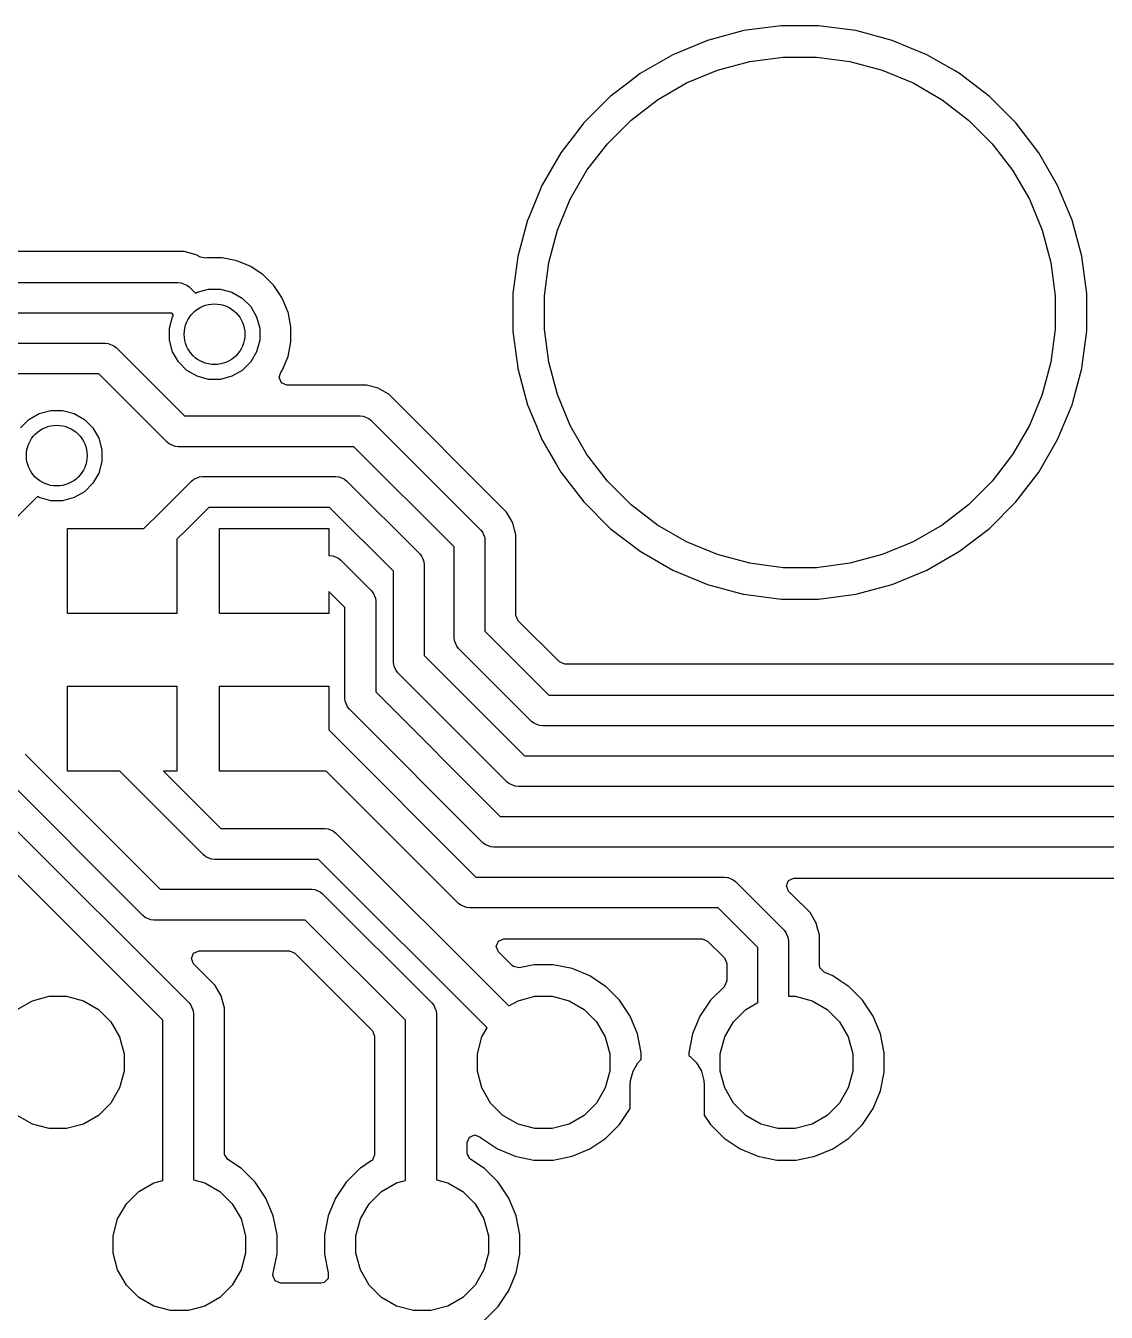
# Model space of a CAD drawing. Extents: x 97 to 200, y -158 to -52.
# Drawn here: x 105.9 to 114.79, y -116.36 to -105.76 of the extents above; entities that cross this region are included whole.
import ezdxf

# ---------------------------------------------------------------- set-up
doc = ezdxf.new("R2010")
doc.units = 0
doc.layers.add('BLACK', color=7, linetype='CONTINUOUS')

msp = doc.modelspace()

# ---------------------------------------------------------------- linework, layer by layer
at = {"layer": 'BLACK', "linetype": 'CONTINUOUS'}
for p, q in [((111.809205, -105.801523), (111.510086, -105.881672)), ((111.809206, -105.801523), (111.809205, -105.801523)), ((112.116249, -105.7611), (111.809206, -105.801523)), ((112.116254, -105.7611), (112.116249, -105.7611)), ((112.425946, -105.7611), (112.116254, -105.7611)), ((112.42595, -105.7611), (112.425946, -105.7611)), ((112.732993, -105.801523), (112.42595, -105.7611)), ((113.032113, -105.881672), (112.732993, -105.801523)), ((111.510075, -105.881676), (111.223954, -106.00019)), ((111.510086, -105.881672), (111.510075, -105.881676)), ((113.032124, -105.881676), (113.032113, -105.881672)), ((113.032126, -105.881677), (113.032124, -105.881676)), ((113.03213, -105.881678), (113.032126, -105.881677)), ((113.177997, -105.942098), (113.03213, -105.881678)), ((111.223951, -106.000191), (110.955755, -106.155034)), ((111.223954, -106.00019), (111.223951, -106.000191)), ((113.318245, -106.00019), (113.177997, -105.942098)), ((113.318248, -106.000191), (113.318245, -106.00019)), ((113.543787, -106.130406), (113.318248, -106.000191)), ((111.593506, -106.127471), (111.85985, -106.056105)), ((111.85985, -106.056105), (112.13323, -106.020113)), ((112.13323, -106.020113), (112.40897, -106.020113)), ((112.40897, -106.020113), (112.68235, -106.056105)), ((112.68235, -106.056105), (112.948694, -106.127471)), ((110.955749, -106.155038), (110.853365, -106.2336)), ((110.955752, -106.155036), (110.955749, -106.155038)), ((110.955755, -106.155034), (110.955752, -106.155036)), ((111.338755, -106.232992), (111.593506, -106.127471)), ((112.948694, -106.127471), (113.203445, -106.232992)), ((113.586451, -106.155038), (113.543787, -106.130406)), ((113.832147, -106.343567), (113.586451, -106.155038)), ((110.853365, -106.2336), (110.710051, -106.343568)), ((111.099958, -106.370862), (111.338755, -106.232992)), ((113.203445, -106.232992), (113.442242, -106.370862)), ((110.710051, -106.343568), (110.491068, -106.562551)), ((110.881199, -106.538722), (111.099958, -106.370862)), ((113.442242, -106.370862), (113.661001, -106.538722)), ((114.051133, -106.562553), (113.832147, -106.343567)), ((110.686222, -106.733699), (110.881199, -106.538722)), ((113.661001, -106.538722), (113.855978, -106.733699)), ((110.423312, -106.650853), (110.302538, -106.808249)), ((110.491068, -106.562551), (110.423312, -106.650853)), ((114.239662, -106.808249), (114.051133, -106.562553)), ((110.518362, -106.952458), (110.686222, -106.733699)), ((113.855978, -106.733699), (114.023838, -106.952458)), ((110.302534, -106.808255), (110.147691, -107.076451)), ((110.302536, -106.808252), (110.302534, -106.808255)), ((110.302538, -106.808249), (110.302536, -106.808252)), ((114.394508, -107.076451), (114.239662, -106.808249)), ((110.380492, -107.191255), (110.518362, -106.952458)), ((114.023838, -106.952458), (114.161708, -107.191255)), ((110.14769, -107.076454), (110.063014, -107.280882)), ((110.147691, -107.076451), (110.14769, -107.076454)), ((114.513022, -107.36257), (114.394508, -107.076451)), ((110.063014, -107.280882), (110.030533, -107.3593)), ((110.274971, -107.446006), (110.380492, -107.191255)), ((114.161708, -107.191255), (114.267229, -107.446006)), ((110.029172, -107.362586), (109.949023, -107.661705)), ((110.029176, -107.362575), (110.029172, -107.362586)), ((110.030533, -107.3593), (110.029176, -107.362575)), ((114.513023, -107.362575), (114.513022, -107.36257)), ((114.513027, -107.362586), (114.513023, -107.362575)), ((114.592598, -107.659549), (114.513027, -107.362586)), ((110.203605, -107.71235), (110.274971, -107.446006)), ((114.267229, -107.446006), (114.338595, -107.71235)), ((107.201325, -107.6221), (104.200875, -107.6221)), ((107.201329, -107.6221), (107.201325, -107.6221)), ((107.298351, -107.648098), (107.201329, -107.6221)), ((107.298357, -107.6481), (107.298351, -107.648098)), ((107.334732, -107.669101), (107.298357, -107.6481)), ((107.378172, -107.676273), (107.334732, -107.669101)), ((107.389094, -107.6741), (107.378172, -107.676273)), ((107.3891, -107.6741), (107.389094, -107.6741)), ((107.5131, -107.6741), (107.3891, -107.6741)), ((107.634718, -107.698291), (107.5131, -107.6741)), ((107.634725, -107.698293), (107.634718, -107.698291)), ((107.74928, -107.745744), (107.634725, -107.698293)), ((109.949023, -107.661706), (109.9086, -107.968749)), ((109.949023, -107.661705), (109.949023, -107.661706)), ((110.167613, -107.98573), (110.203605, -107.71235)), ((114.338595, -107.71235), (114.374587, -107.98573)), ((114.593177, -107.66171), (114.592598, -107.659549)), ((114.6336, -107.968754), (114.593177, -107.66171)), ((107.749282, -107.745745), (107.74928, -107.745744)), ((107.852382, -107.814634), (107.749282, -107.745745)), ((107.852383, -107.814635), (107.852382, -107.814634)), ((107.940065, -107.902317), (107.852383, -107.814635)), ((104.2511, -107.8766), (107.1511, -107.8766)), ((107.1511, -107.8766), (107.175876, -107.87904)), ((107.175876, -107.87904), (107.175877, -107.87904)), ((107.175877, -107.87904), (107.182035, -107.881591)), ((107.182035, -107.881591), (107.221657, -107.898003)), ((107.221657, -107.898003), (107.221658, -107.898004)), ((107.221658, -107.898004), (107.240903, -107.913797)), ((107.240903, -107.913797), (107.292795, -107.965689)), ((107.984453, -107.968749), (107.940065, -107.902317)), ((107.292795, -107.965689), (107.307594, -107.957145)), ((107.307594, -107.957145), (107.402153, -107.931808)), ((107.402153, -107.931808), (107.500047, -107.931808)), ((107.500047, -107.931808), (107.594606, -107.957145)), ((107.594606, -107.957145), (107.679386, -108.006092)), ((107.679386, -108.006092), (107.748608, -108.075314)), ((108.008956, -108.00542), (107.984453, -107.968749)), ((108.024797, -108.043664), (108.008956, -108.00542)), ((109.9086, -107.968749), (109.9086, -108.27845)), ((110.167613, -108.26147), (110.167613, -107.98573)), ((114.374587, -107.98573), (114.374587, -108.26147)), ((114.6336, -108.278446), (114.6336, -107.968754)), ((107.098494, -108.1306), (104.303706, -108.1306)), ((107.113189, -108.145295), (107.098494, -108.1306)), ((107.748608, -108.075314), (107.797555, -108.160094)), ((108.055637, -108.118119), (108.024797, -108.043664)), ((108.056409, -108.119982), (108.055637, -108.118119)), ((108.0806, -108.2416), (108.056409, -108.119982)), ((107.079308, -108.254653), (107.104645, -108.160094)), ((107.104645, -108.160094), (107.113189, -108.145295)), ((107.797555, -108.160094), (107.822892, -108.254653)), ((108.0806, -108.3656), (108.0806, -108.2416)), ((107.079308, -108.352547), (107.079308, -108.254653)), ((107.822892, -108.254653), (107.822892, -108.352547)), ((109.9086, -108.27845), (109.938198, -108.503264)), ((110.203605, -108.53485), (110.167613, -108.26147)), ((114.374587, -108.26147), (114.338595, -108.53485)), ((114.599416, -108.538098), (114.6336, -108.278446)), ((104.4511, -108.3766), (106.5511, -108.3766)), ((106.5511, -108.3766), (106.575876, -108.37904)), ((106.575876, -108.37904), (106.575877, -108.37904)), ((106.575877, -108.37904), (106.59484, -108.386895)), ((106.59484, -108.386895), (106.621657, -108.398003)), ((106.621657, -108.398003), (106.621658, -108.398004)), ((106.621658, -108.398004), (106.640903, -108.413797)), ((106.640903, -108.413797), (107.203705, -108.9766)), ((107.104645, -108.447106), (107.079308, -108.352547)), ((107.153592, -108.531886), (107.104645, -108.447106)), ((107.797555, -108.447106), (107.748608, -108.531886)), ((107.822892, -108.352547), (107.797555, -108.447106)), ((108.056409, -108.487218), (108.0806, -108.3656)), ((107.222814, -108.601108), (107.153592, -108.531886)), ((107.748608, -108.531886), (107.679386, -108.601108)), ((108.008956, -108.60178), (108.056409, -108.487218)), ((109.938198, -108.503264), (109.942583, -108.536577)), ((109.942583, -108.536577), (109.949023, -108.585489)), ((110.274971, -108.801194), (110.203605, -108.53485)), ((114.338595, -108.53485), (114.267229, -108.801194)), ((114.593177, -108.585489), (114.599416, -108.538098)), ((106.498494, -108.6306), (104.503705, -108.6306)), ((107.061297, -109.193402), (106.498494, -108.6306)), ((107.307594, -108.650055), (107.222814, -108.601108)), ((107.402153, -108.675392), (107.307594, -108.650055)), ((107.594606, -108.650055), (107.500047, -108.675392)), ((107.679386, -108.601108), (107.594606, -108.650055)), ((107.98299, -108.6596), (107.993523, -108.624877)), ((108.001296, -108.703794), (107.98299, -108.6596)), ((107.993523, -108.624877), (107.998184, -108.617901)), ((107.998184, -108.617901), (108.008956, -108.60178)), ((109.949023, -108.585489), (109.949023, -108.585494)), ((109.949023, -108.585494), (110.029172, -108.884613)), ((114.518792, -108.863099), (114.593176, -108.585494)), ((114.593176, -108.585494), (114.593177, -108.585489)), ((107.500047, -108.675392), (107.402153, -108.675392)), ((108.04549, -108.7221), (108.001296, -108.703794)), ((108.701325, -108.7221), (108.04549, -108.7221)), ((108.701329, -108.7221), (108.701325, -108.7221)), ((108.798351, -108.748098), (108.701329, -108.7221)), ((108.798354, -108.748099), (108.798351, -108.748098)), ((108.856404, -108.781614), (108.798354, -108.748099)), ((108.885347, -108.798324), (108.856404, -108.781614)), ((109.785347, -109.698324), (108.885347, -108.798324)), ((110.380492, -109.055945), (110.274971, -108.801194)), ((114.267229, -108.801194), (114.161708, -109.055945)), ((114.513022, -108.88463), (114.518792, -108.863099)), ((105.922814, -109.006092), (106.007594, -108.957145)), ((106.007594, -108.957145), (106.102153, -108.931808)), ((106.102153, -108.931808), (106.200047, -108.931808)), ((106.200047, -108.931808), (106.294606, -108.957145)), ((106.294606, -108.957145), (106.379386, -109.006092)), ((107.203705, -108.9766), (108.6511, -108.9766)), ((108.6511, -108.9766), (108.675876, -108.97904)), ((108.675876, -108.97904), (108.675877, -108.97904)), ((108.675877, -108.97904), (108.69484, -108.986895)), ((110.029172, -108.884613), (110.029176, -108.884624)), ((110.029176, -108.884624), (110.029178, -108.88463)), ((110.029178, -108.88463), (110.096888, -109.048097)), ((114.394508, -109.170749), (114.513022, -108.88463)), ((105.853592, -109.075314), (105.922814, -109.006092)), ((106.379386, -109.006092), (106.448608, -109.075314)), ((106.448608, -109.075314), (106.497555, -109.160094)), ((108.69484, -108.986895), (108.721657, -108.998003)), ((108.721657, -108.998003), (108.721658, -108.998004)), ((108.721658, -108.998004), (108.740903, -109.013797)), ((108.740903, -109.013797), (109.640902, -109.913797)), ((110.096888, -109.048097), (110.14769, -109.170745)), ((110.518362, -109.294742), (110.380492, -109.055945)), ((114.161708, -109.055945), (114.023838, -109.294742)), ((106.497555, -109.160094), (106.522892, -109.254653)), ((107.080542, -109.209196), (107.061297, -109.193402)), ((110.14769, -109.170745), (110.147691, -109.170748)), ((110.147691, -109.170748), (110.262356, -109.369353)), ((114.239662, -109.438951), (114.394508, -109.170749)), ((106.522892, -109.254653), (106.522892, -109.352547)), ((107.080543, -109.209197), (107.080542, -109.209196)), ((107.097071, -109.216043), (107.080543, -109.209197)), ((107.126323, -109.22816), (107.097071, -109.216043)), ((107.126324, -109.22816), (107.126323, -109.22816)), ((107.1511, -109.2306), (107.126324, -109.22816)), ((108.598494, -109.2306), (107.1511, -109.2306)), ((109.4241, -110.056205), (108.598494, -109.2306)), ((110.686222, -109.513501), (110.518362, -109.294742)), ((114.023838, -109.294742), (113.855978, -109.513501)), ((106.522892, -109.352547), (106.497555, -109.447106)), ((110.262356, -109.369353), (110.302538, -109.438951)), ((106.497555, -109.447106), (106.448608, -109.531886)), ((107.001841, -109.773252), (107.261298, -109.513797)), ((107.261298, -109.513797), (107.280542, -109.498003)), ((107.280542, -109.498003), (107.326323, -109.47904)), ((107.326323, -109.47904), (107.326324, -109.47904)), ((107.326324, -109.47904), (107.3511, -109.4766)), ((107.3511, -109.4766), (108.4511, -109.4766)), ((108.4511, -109.4766), (108.475876, -109.47904)), ((108.475876, -109.47904), (108.475877, -109.47904)), ((108.475877, -109.47904), (108.490832, -109.485235)), ((108.490832, -109.485235), (108.521657, -109.498003)), ((108.521657, -109.498003), (108.521658, -109.498004)), ((108.521658, -109.498004), (108.540903, -109.513797)), ((108.540903, -109.513797), (109.140902, -110.113797)), ((110.302538, -109.438951), (110.491067, -109.684647)), ((110.881199, -109.708478), (110.686222, -109.513501)), ((113.855978, -109.513501), (113.661001, -109.708478)), ((114.051133, -109.684647), (114.239662, -109.438951)), ((106.379386, -109.601108), (106.294606, -109.650055)), ((106.448608, -109.531886), (106.379386, -109.601108)), ((105.992794, -109.64151), (105.730706, -109.9036)), ((106.007594, -109.650055), (105.992794, -109.64151)), ((106.102153, -109.675392), (106.007594, -109.650055)), ((106.200047, -109.675392), (106.102153, -109.675392)), ((106.294606, -109.650055), (106.200047, -109.675392)), ((109.856376, -109.769353), (109.785347, -109.698324)), ((110.491067, -109.684647), (110.710053, -109.903633)), ((111.099958, -109.876338), (110.881199, -109.708478)), ((113.661001, -109.708478), (113.442242, -109.876338)), ((113.832147, -109.903633), (114.051133, -109.684647)), ((106.868152, -109.9036), (107.001841, -109.773252)), ((107.403705, -109.7306), (107.180903, -109.953403)), ((108.398494, -109.7306), (107.403705, -109.7306)), ((108.9241, -110.256205), (108.398494, -109.7306)), ((109.906601, -109.856346), (109.856376, -109.769353)), ((106.2411, -110.6036), (106.2411, -109.9036)), ((106.2411, -109.9036), (106.868152, -109.9036)), ((107.4911, -110.6036), (107.4911, -109.9036)), ((107.4911, -109.9036), (108.3911, -109.9036)), ((108.3911, -109.9036), (108.3911, -110.1266)), ((109.640902, -109.913797), (109.656696, -109.933042)), ((109.656696, -109.933042), (109.656697, -109.933043)), ((109.656697, -109.933043), (109.65771, -109.935489)), ((109.65771, -109.935489), (109.673265, -109.973043)), ((109.922511, -109.915725), (109.906601, -109.856346)), ((109.932599, -109.95337), (109.922511, -109.915725)), ((110.710053, -109.903633), (110.955749, -110.092162)), ((111.338755, -110.014208), (111.099958, -109.876338)), ((113.442242, -109.876338), (113.203445, -110.014208)), ((113.586451, -110.092162), (113.832147, -109.903633)), ((107.179759, -109.954532), (107.1411, -109.992224)), ((107.1411, -109.992224), (107.1411, -110.6036)), ((107.180277, -109.953916), (107.179759, -109.954532)), ((107.180903, -109.953403), (107.180277, -109.953916)), ((109.673265, -109.973043), (109.67566, -109.978824)), ((109.67566, -109.978824), (109.6781, -110.0036)), ((109.6781, -110.0036), (109.6781, -110.750994)), ((109.9326, -109.953376), (109.932599, -109.95337)), ((109.9326, -110.619689), (109.9326, -109.953376)), ((111.593506, -110.119729), (111.338755, -110.014208)), ((113.203445, -110.014208), (112.948694, -110.119729)), ((108.3911, -110.1266), (108.4011, -110.1266)), ((108.4011, -110.1266), (108.425876, -110.12904)), ((108.425876, -110.12904), (108.425877, -110.12904)), ((108.425877, -110.12904), (108.44484, -110.136895)), ((108.44484, -110.136895), (108.471657, -110.148003)), ((108.471657, -110.148003), (108.471658, -110.148004)), ((108.471658, -110.148004), (108.490903, -110.163797)), ((109.140902, -110.113797), (109.156696, -110.133042)), ((109.156696, -110.133042), (109.156697, -110.133043)), ((109.156697, -110.133043), (109.162894, -110.148004)), ((109.162894, -110.148004), (109.173994, -110.174803)), ((109.4241, -110.8036), (109.4241, -110.056205)), ((110.955749, -110.092162), (111.223951, -110.247008)), ((111.85985, -110.191095), (111.593506, -110.119729)), ((112.948694, -110.119729), (112.68235, -110.191095)), ((113.318249, -110.247008), (113.586451, -110.092162)), ((108.490903, -110.163797), (108.740902, -110.413797)), ((108.9241, -111.0036), (108.9241, -110.256205)), ((109.173994, -110.174803), (109.17566, -110.178824)), ((109.17566, -110.178824), (109.1781, -110.2036)), ((109.1781, -110.2036), (109.1781, -110.950994)), ((111.223951, -110.247008), (111.51007, -110.365522)), ((112.13323, -110.227087), (111.85985, -110.191095)), ((112.40897, -110.227087), (112.13323, -110.227087)), ((112.68235, -110.191095), (112.40897, -110.227087)), ((113.03213, -110.365522), (113.318249, -110.247008)), ((108.5241, -110.556205), (108.3911, -110.423205)), ((108.3911, -110.423205), (108.3911, -110.6036)), ((108.740902, -110.413797), (108.756696, -110.433042)), ((108.756696, -110.433042), (108.756697, -110.433043)), ((108.756697, -110.433043), (108.77566, -110.478824)), ((111.51007, -110.365522), (111.510078, -110.365524)), ((111.510078, -110.365524), (111.510086, -110.365527)), ((111.510086, -110.365527), (111.805698, -110.444736)), ((111.805698, -110.444736), (111.80921, -110.445677)), ((111.80921, -110.445677), (112.116254, -110.4861)), ((112.425946, -110.4861), (112.73299, -110.445677)), ((112.73299, -110.445677), (112.732994, -110.445676)), ((112.732994, -110.445676), (113.032113, -110.365527)), ((113.032113, -110.365527), (113.032117, -110.365525)), ((113.032117, -110.365525), (113.03213, -110.365522)), ((108.5241, -111.3036), (108.5241, -110.556205)), ((108.77566, -110.478824), (108.7781, -110.5036)), ((108.7781, -110.5036), (108.7781, -111.250994)), ((112.116254, -110.4861), (112.11626, -110.4861)), ((112.11626, -110.4861), (112.42594, -110.4861)), ((112.42594, -110.4861), (112.425946, -110.4861)), ((107.1411, -110.6036), (106.2411, -110.6036)), ((108.3911, -110.6036), (107.4911, -110.6036)), ((109.950906, -110.663883), (109.9326, -110.619689)), ((110.290817, -111.003794), (109.950906, -110.663883)), ((109.6781, -110.750994), (110.203705, -111.2766)), ((109.42654, -110.828376), (109.4241, -110.8036)), ((109.42654, -110.828377), (109.42654, -110.828376)), ((109.429061, -110.834463), (109.42654, -110.828377)), ((109.445503, -110.874157), (109.429061, -110.834463)), ((109.445504, -110.874158), (109.445503, -110.874157)), ((109.461297, -110.893403), (109.445504, -110.874158)), ((109.1781, -110.950994), (110.003705, -111.7766)), ((110.061297, -111.493402), (109.461297, -110.893403)), ((108.92654, -111.028376), (108.9241, -111.0036)), ((108.92654, -111.028377), (108.92654, -111.028376)), ((108.931281, -111.039823), (108.92654, -111.028377)), ((108.945503, -111.074157), (108.931281, -111.039823)), ((108.945504, -111.074158), (108.945503, -111.074157)), ((108.961297, -111.093403), (108.945504, -111.074158)), ((109.861297, -111.993402), (108.961297, -111.093403)), ((110.335011, -111.0221), (110.290817, -111.003794)), ((116.228464, -111.0221), (110.335011, -111.0221)), ((106.2411, -111.9036), (106.2411, -111.2036)), ((106.2411, -111.2036), (107.1411, -111.2036)), ((107.1411, -111.2036), (107.1411, -111.9036)), ((107.4911, -111.9036), (107.4911, -111.2036)), ((107.4911, -111.2036), (108.3911, -111.2036)), ((108.3911, -111.2036), (108.3911, -111.563994)), ((108.52654, -111.328376), (108.5241, -111.3036)), ((108.7781, -111.250994), (109.803706, -112.2766)), ((110.203705, -111.2766), (116.2511, -111.2766)), ((108.52654, -111.328377), (108.52654, -111.328376)), ((108.528473, -111.333043), (108.52654, -111.328377)), ((108.545503, -111.374157), (108.528473, -111.333043)), ((108.545504, -111.374158), (108.545503, -111.374157)), ((108.561297, -111.393403), (108.545504, -111.374158)), ((109.661297, -112.493403), (108.561297, -111.393403)), ((110.080542, -111.509196), (110.061297, -111.493402)), ((110.080543, -111.509197), (110.080542, -111.509196)), ((110.10736, -111.520304), (110.080543, -111.509197)), ((110.126323, -111.52816), (110.10736, -111.520304)), ((110.126324, -111.52816), (110.126323, -111.52816)), ((110.1511, -111.5306), (110.126324, -111.52816)), ((108.3911, -111.563994), (109.603705, -112.7766)), ((116.198494, -111.5306), (110.1511, -111.5306)), ((105.8911, -111.763994), (107.003705, -112.8766)), ((110.003705, -111.7766), (115.9511, -111.7766)), ((106.861298, -113.093403), (105.671494, -111.9036)), ((106.671494, -111.9036), (106.2411, -111.9036)), ((107.361297, -112.593402), (106.671494, -111.9036)), ((107.1411, -111.9036), (107.030706, -111.9036)), ((107.030706, -111.9036), (107.503705, -112.3766)), ((108.371494, -111.9036), (107.4911, -111.9036)), ((109.461297, -112.993402), (108.371494, -111.9036)), ((109.880542, -112.009196), (109.861297, -111.993402)), ((109.880543, -112.009197), (109.880542, -112.009196)), ((109.90736, -112.020304), (109.880543, -112.009197)), ((109.926323, -112.02816), (109.90736, -112.020304)), ((109.926324, -112.02816), (109.926323, -112.02816)), ((109.9511, -112.0306), (109.926324, -112.02816)), ((115.898494, -112.0306), (109.9511, -112.0306)), ((105.740903, -112.313797), (107.240902, -113.813797)), ((107.503705, -112.3766), (108.3611, -112.3766)), ((108.3611, -112.3766), (108.385876, -112.37904)), ((109.803706, -112.2766), (115.7511, -112.2766)), ((108.385876, -112.37904), (108.385877, -112.37904)), ((108.385877, -112.37904), (108.40484, -112.386895)), ((108.40484, -112.386895), (108.431657, -112.398003)), ((108.431657, -112.398003), (108.431658, -112.398004)), ((108.431658, -112.398004), (108.450903, -112.413797)), ((108.450903, -112.413797), (109.875781, -113.838676)), ((107.0241, -113.956205), (105.598494, -112.5306)), ((109.680542, -112.509197), (109.661297, -112.493403)), ((109.726323, -112.52816), (109.680542, -112.509197)), ((109.726324, -112.52816), (109.726323, -112.52816)), ((109.7511, -112.5306), (109.726324, -112.52816)), ((115.698494, -112.5306), (109.7511, -112.5306)), ((107.380542, -112.609196), (107.361297, -112.593402)), ((107.380543, -112.609197), (107.380542, -112.609196)), ((107.426324, -112.62816), (107.380543, -112.609197)), ((107.4511, -112.6306), (107.426324, -112.62816)), ((108.308494, -112.6306), (107.4511, -112.6306)), ((109.696176, -114.018281), (108.308494, -112.6306)), ((109.603705, -112.7766), (111.6511, -112.7766)), ((111.6511, -112.7766), (111.675876, -112.77904)), ((111.675876, -112.77904), (111.675877, -112.77904)), ((111.675877, -112.77904), (111.681335, -112.781301)), ((111.681335, -112.781301), (111.721657, -112.798003)), ((111.721657, -112.798003), (111.721658, -112.798004)), ((111.721658, -112.798004), (111.740903, -112.813797)), ((112.178816, -112.803406), (112.22301, -112.7851)), ((112.22301, -112.7851), (115.567189, -112.7851)), ((107.003705, -112.8766), (108.2511, -112.8766)), ((108.2511, -112.8766), (108.275876, -112.87904)), ((108.275876, -112.87904), (108.275877, -112.87904)), ((108.275877, -112.87904), (108.277704, -112.879797)), ((108.277704, -112.879797), (108.321657, -112.898003)), ((108.321657, -112.898003), (108.321658, -112.898004)), ((108.321658, -112.898004), (108.340903, -112.913797)), ((111.740903, -112.813797), (112.140902, -113.213797)), ((112.16051, -112.8476), (112.178816, -112.803406)), ((112.178816, -112.891794), (112.16051, -112.8476)), ((112.283158, -112.996136), (112.178816, -112.891794)), ((108.340903, -112.913797), (109.240902, -113.813797)), ((109.480542, -113.009196), (109.461297, -112.993402)), ((109.480543, -113.009197), (109.480542, -113.009196)), ((109.526324, -113.02816), (109.480543, -113.009197)), ((112.283169, -112.996146), (112.283158, -112.996136)), ((112.285347, -112.998324), (112.283169, -112.996146)), ((112.356376, -113.069353), (112.285347, -112.998324)), ((106.880542, -113.109197), (106.861298, -113.093403)), ((106.926323, -113.12816), (106.880542, -113.109197)), ((109.5511, -113.0306), (109.526324, -113.02816)), ((111.598494, -113.0306), (109.5511, -113.0306)), ((111.9241, -113.356205), (111.598494, -113.0306)), ((112.406601, -113.156346), (112.356376, -113.069353)), ((106.926324, -113.12816), (106.926323, -113.12816)), ((106.9511, -113.1306), (106.926324, -113.12816)), ((108.198494, -113.1306), (106.9511, -113.1306)), ((109.0241, -113.956205), (108.198494, -113.1306)), ((112.140902, -113.213797), (112.156696, -113.233042)), ((112.420684, -113.208906), (112.406601, -113.156346)), ((112.432599, -113.25337), (112.420684, -113.208906)), ((109.77051, -113.3476), (109.788816, -113.303406)), ((109.788816, -113.303406), (109.83301, -113.2851)), ((109.83301, -113.2851), (111.467189, -113.2851)), ((111.467189, -113.2851), (111.511383, -113.303406)), ((111.511383, -113.303406), (111.651294, -113.443316)), ((112.156696, -113.233042), (112.156697, -113.233043)), ((112.156697, -113.233043), (112.17566, -113.278824)), ((112.17566, -113.278824), (112.1781, -113.3036)), ((112.1781, -113.3036), (112.1781, -113.758305)), ((112.4326, -113.253376), (112.432599, -113.25337)), ((112.4326, -113.503512), (112.4326, -113.253376)), ((107.26051, -113.4476), (107.278816, -113.403406)), ((107.278816, -113.403406), (107.32301, -113.3851)), ((107.32301, -113.3851), (108.067189, -113.3851)), ((108.067189, -113.3851), (108.111383, -113.403406)), ((108.111383, -113.403406), (108.751294, -114.043317)), ((109.788816, -113.391794), (109.77051, -113.3476)), ((109.903315, -113.506293), (109.788816, -113.391794)), ((111.9241, -113.810779), (111.9241, -113.356205)), ((107.278816, -113.491794), (107.26051, -113.4476)), ((107.383158, -113.596136), (107.278816, -113.491794)), ((109.912785, -113.514065), (109.903315, -113.506293)), ((109.959701, -113.523398), (109.912785, -113.514065)), ((110.08186, -113.4991), (109.959701, -113.523398)), ((110.081864, -113.4991), (110.08186, -113.4991)), ((110.240336, -113.4991), (110.081864, -113.4991)), ((110.395762, -113.530015), (110.240336, -113.4991)), ((110.395765, -113.530016), (110.395762, -113.530015)), ((110.542174, -113.590661), (110.395765, -113.530016)), ((111.651294, -113.443316), (111.6696, -113.48751)), ((111.6696, -113.48751), (111.6696, -113.631631)), ((112.437357, -113.527429), (112.4326, -113.503512)), ((112.471182, -113.561254), (112.437357, -113.527429)), ((107.383169, -113.596146), (107.383158, -113.596136)), ((107.385347, -113.598324), (107.383169, -113.596146)), ((107.456376, -113.669353), (107.385347, -113.598324)), ((110.542176, -113.590662), (110.542174, -113.590661)), ((110.671871, -113.677322), (110.542176, -113.590662)), ((111.6696, -113.631631), (111.651294, -113.675825)), ((112.542171, -113.590659), (112.471182, -113.561254)), ((112.542173, -113.59066), (112.542171, -113.590659)), ((112.542174, -113.590661), (112.542173, -113.59066)), ((112.60349, -113.631631), (112.542174, -113.590661)), ((112.66963, -113.675825), (112.60349, -113.631631)), ((107.506601, -113.756346), (107.456376, -113.669353)), ((110.673939, -113.678704), (110.671871, -113.677322)), ((110.785996, -113.790761), (110.673939, -113.678704)), ((111.649642, -113.677322), (111.536203, -113.790761)), ((111.651294, -113.675825), (111.649642, -113.677322)), ((112.673939, -113.678704), (112.66963, -113.675825)), ((112.785996, -113.790761), (112.673939, -113.678704)), ((105.826281, -113.867256), (105.950624, -113.795466)), ((105.950624, -113.795466), (106.089311, -113.758305)), ((106.089311, -113.758305), (106.232889, -113.758305)), ((106.232889, -113.758305), (106.371576, -113.795466)), ((106.371576, -113.795466), (106.495919, -113.867256)), ((107.240902, -113.813797), (107.256696, -113.833042)), ((107.256696, -113.833042), (107.256697, -113.833043)), ((107.256697, -113.833043), (107.27566, -113.878824)), ((107.522511, -113.815725), (107.506601, -113.756346)), ((107.532599, -113.85337), (107.522511, -113.815725)), ((107.5326, -113.853376), (107.532599, -113.85337)), ((107.5326, -115.050857), (107.5326, -113.853376)), ((109.240902, -113.813797), (109.256696, -113.833042)), ((109.256696, -113.833042), (109.256697, -113.833043)), ((109.256697, -113.833043), (109.265117, -113.85337)), ((109.265117, -113.85337), (109.273727, -113.874158)), ((109.875781, -113.838676), (109.950624, -113.795466)), ((109.950624, -113.795466), (110.089311, -113.758305)), ((110.089311, -113.758305), (110.232889, -113.758305)), ((110.232889, -113.758305), (110.371576, -113.795466)), ((110.371576, -113.795466), (110.495919, -113.867256)), ((110.874039, -113.922526), (110.785996, -113.790761)), ((111.536203, -113.790761), (111.448162, -113.922523)), ((111.826281, -113.867256), (111.9241, -113.810779)), ((112.1781, -113.758305), (112.232889, -113.758305)), ((112.232889, -113.758305), (112.371576, -113.795466)), ((112.371576, -113.795466), (112.495919, -113.867256)), ((112.874039, -113.922526), (112.785996, -113.790761)), ((106.495919, -113.867256), (106.597444, -113.968781)), ((107.0241, -115.275778), (107.0241, -113.956205)), ((107.27566, -113.878824), (107.2781, -113.9036)), ((107.2781, -113.9036), (107.2781, -115.270419)), ((109.0241, -115.275778), (109.0241, -113.956205)), ((109.273727, -113.874158), (109.27566, -113.878824)), ((109.27566, -113.878824), (109.2781, -113.9036)), ((109.2781, -113.9036), (109.2781, -115.270419)), ((110.495919, -113.867256), (110.597444, -113.968781)), ((110.934684, -114.068936), (110.874039, -113.922526)), ((111.448161, -113.922525), (111.387516, -114.068934)), ((111.448162, -113.922523), (111.448161, -113.922525)), ((111.724756, -113.968781), (111.826281, -113.867256)), ((112.495919, -113.867256), (112.597444, -113.968781)), ((112.934684, -114.068936), (112.874039, -113.922526)), ((106.597444, -113.968781), (106.669234, -114.093124)), ((108.751294, -114.043317), (108.7696, -114.087511)), ((109.652966, -114.093124), (109.696176, -114.018281)), ((110.597444, -113.968781), (110.669234, -114.093124)), ((110.9656, -114.224364), (110.934684, -114.068936)), ((111.387515, -114.068937), (111.3566, -114.224363)), ((111.387516, -114.068934), (111.387515, -114.068937)), ((111.652966, -114.093124), (111.724756, -113.968781)), ((112.597444, -113.968781), (112.669234, -114.093124)), ((112.9656, -114.224364), (112.934684, -114.068936)), ((106.669234, -114.093124), (106.706395, -114.231811)), ((108.7696, -114.087511), (108.7696, -115.06422)), ((109.615805, -114.231811), (109.652966, -114.093124)), ((110.669234, -114.093124), (110.706395, -114.231811)), ((111.615805, -114.231811), (111.652966, -114.093124)), ((112.669234, -114.093124), (112.706395, -114.231811)), ((106.706395, -114.231811), (106.706395, -114.375389)), ((109.615805, -114.375389), (109.615805, -114.231811)), ((110.706395, -114.231811), (110.706395, -114.375389)), ((110.937486, -114.30805), (110.9656, -114.279936)), ((110.9656, -114.279936), (110.9656, -114.224364)), ((111.3566, -114.224363), (111.3566, -114.247022)), ((111.3566, -114.247022), (111.36485, -114.251786)), ((111.36485, -114.251786), (111.421114, -114.30805)), ((111.615805, -114.375389), (111.615805, -114.231811)), ((112.706395, -114.231811), (112.706395, -114.375389)), ((112.9656, -114.382836), (112.9656, -114.224364)), ((106.706395, -114.375389), (106.669234, -114.514076)), ((109.652966, -114.514076), (109.615805, -114.375389)), ((110.706395, -114.375389), (110.669234, -114.514076)), ((110.877108, -114.453816), (110.897702, -114.376958)), ((110.897702, -114.376958), (110.937486, -114.30805)), ((111.421114, -114.30805), (111.460898, -114.376958)), ((111.460898, -114.376958), (111.481492, -114.453816)), ((111.652966, -114.514076), (111.615805, -114.375389)), ((112.706395, -114.375389), (112.669234, -114.514076)), ((112.934684, -114.538264), (112.9656, -114.382836)), ((110.8745, -114.4936), (110.877108, -114.453816)), ((110.8745, -114.683561), (110.8745, -114.4936)), ((111.481492, -114.453816), (111.4841, -114.4936)), ((111.4841, -114.4936), (111.4841, -114.73846)), ((106.669234, -114.514076), (106.597444, -114.638419)), ((109.724756, -114.638419), (109.652966, -114.514076)), ((110.669234, -114.514076), (110.597444, -114.638419)), ((111.724756, -114.638419), (111.652966, -114.514076)), ((112.669234, -114.514076), (112.597444, -114.638419)), ((112.874039, -114.684674), (112.934684, -114.538264)), ((106.597444, -114.638419), (106.495919, -114.739944)), ((109.826281, -114.739944), (109.724756, -114.638419)), ((110.597444, -114.638419), (110.495919, -114.739944)), ((110.785996, -114.816439), (110.874039, -114.684674)), ((110.874039, -114.684674), (110.8745, -114.683561)), ((111.826281, -114.739944), (111.724756, -114.638419)), ((112.597444, -114.638419), (112.495919, -114.739944)), ((112.785996, -114.816439), (112.874039, -114.684674)), ((105.950624, -114.811734), (105.826281, -114.739944)), ((106.089311, -114.848895), (105.950624, -114.811734)), ((106.371576, -114.811734), (106.232889, -114.848895)), ((106.495919, -114.739944), (106.371576, -114.811734)), ((109.950624, -114.811734), (109.826281, -114.739944)), ((110.089311, -114.848895), (109.950624, -114.811734)), ((110.371576, -114.811734), (110.232889, -114.848895)), ((110.495919, -114.739944), (110.371576, -114.811734)), ((111.4841, -114.73846), (111.536203, -114.816438)), ((111.950624, -114.811734), (111.826281, -114.739944)), ((112.089311, -114.848895), (111.950624, -114.811734)), ((112.371576, -114.811734), (112.232889, -114.848895)), ((112.495919, -114.739944), (112.371576, -114.811734)), ((106.232889, -114.848895), (106.089311, -114.848895)), ((109.5326, -114.963723), (109.550906, -114.919529)), ((109.550906, -114.919529), (109.5951, -114.901223)), ((109.5951, -114.901223), (109.639294, -114.919529)), ((109.639294, -114.919529), (109.648261, -114.928496)), ((110.232889, -114.848895), (110.089311, -114.848895)), ((110.673939, -114.928496), (110.785996, -114.816439)), ((111.536203, -114.816438), (111.536204, -114.816439)), ((111.536204, -114.816439), (111.648261, -114.928496)), ((112.232889, -114.848895), (112.089311, -114.848895)), ((112.673939, -114.928496), (112.785996, -114.816439)), ((109.5326, -115.050857), (109.5326, -114.963723)), ((109.648261, -114.928496), (109.780026, -115.016539)), ((109.780026, -115.016539), (109.926436, -115.077184)), ((110.395764, -115.077184), (110.542174, -115.016539)), ((110.542174, -115.016539), (110.673939, -114.928496)), ((111.648261, -114.928496), (111.780026, -115.016539)), ((111.780026, -115.016539), (111.926436, -115.077184)), ((112.395764, -115.077184), (112.542174, -115.016539)), ((112.542174, -115.016539), (112.673939, -114.928496)), ((107.533801, -115.06305), (107.5326, -115.050857)), ((107.560377, -115.102824), (107.533801, -115.06305)), ((107.67324, -115.178237), (107.560377, -115.102824)), ((108.741827, -115.116184), (108.65304, -115.175511)), ((108.751294, -115.108414), (108.741827, -115.116184)), ((108.7696, -115.06422), (108.751294, -115.108414)), ((109.533801, -115.06305), (109.5326, -115.050857)), ((109.543929, -115.078208), (109.533801, -115.06305)), ((109.550906, -115.095051), (109.543929, -115.078208)), ((109.55682, -115.0975), (109.550906, -115.095051)), ((109.560377, -115.102824), (109.55682, -115.0975)), ((109.67324, -115.178237), (109.560377, -115.102824)), ((109.926436, -115.077184), (110.081864, -115.1081)), ((110.081864, -115.1081), (110.240336, -115.1081)), ((110.240336, -115.1081), (110.395764, -115.077184)), ((111.926436, -115.077184), (112.081864, -115.1081)), ((112.081864, -115.1081), (112.240336, -115.1081)), ((112.240336, -115.1081), (112.395764, -115.077184)), ((107.673939, -115.178704), (107.67324, -115.178237)), ((107.785996, -115.290761), (107.673939, -115.178704)), ((108.648258, -115.178706), (108.536203, -115.290761)), ((108.65304, -115.175511), (108.648258, -115.178706)), ((109.673939, -115.178704), (109.67324, -115.178237)), ((109.785996, -115.290761), (109.673939, -115.178704)), ((106.826281, -115.367256), (106.950624, -115.295466)), ((106.950624, -115.295466), (107.0241, -115.275778)), ((107.2781, -115.270419), (107.371576, -115.295466)), ((107.371576, -115.295466), (107.495919, -115.367256)), ((107.874039, -115.422526), (107.785996, -115.290761)), ((108.536203, -115.290761), (108.448162, -115.422523)), ((108.826281, -115.367256), (108.950624, -115.295466)), ((108.950624, -115.295466), (109.0241, -115.275778)), ((109.2781, -115.270419), (109.371576, -115.295466)), ((109.371576, -115.295466), (109.495919, -115.367256)), ((109.874039, -115.422526), (109.785996, -115.290761)), ((106.724756, -115.468781), (106.826281, -115.367256)), ((107.495919, -115.367256), (107.597444, -115.468781)), ((107.934684, -115.568936), (107.874039, -115.422526)), ((108.448161, -115.422525), (108.387516, -115.568934)), ((108.448162, -115.422523), (108.448161, -115.422525)), ((108.724756, -115.468781), (108.826281, -115.367256)), ((109.495919, -115.367256), (109.597444, -115.468781)), ((109.934684, -115.568936), (109.874039, -115.422526)), ((106.652966, -115.593124), (106.724756, -115.468781)), ((107.597444, -115.468781), (107.669234, -115.593124)), ((108.652966, -115.593124), (108.724756, -115.468781)), ((109.597444, -115.468781), (109.669234, -115.593124)), ((106.615805, -115.731811), (106.652966, -115.593124)), ((107.669234, -115.593124), (107.706395, -115.731811)), ((107.9656, -115.724364), (107.934684, -115.568936)), ((108.387515, -115.568937), (108.3566, -115.724363)), ((108.387516, -115.568934), (108.387515, -115.568937)), ((108.615805, -115.731811), (108.652966, -115.593124)), ((109.669234, -115.593124), (109.706395, -115.731811)), ((109.9656, -115.724364), (109.934684, -115.568936)), ((106.615805, -115.875389), (106.615805, -115.731811)), ((107.706395, -115.731811), (107.706395, -115.875389)), ((107.9656, -115.882836), (107.9656, -115.724364)), ((108.3566, -115.724363), (108.3566, -115.882836)), ((108.615805, -115.875389), (108.615805, -115.731811)), ((109.706395, -115.731811), (109.706395, -115.875389)), ((109.9656, -115.882836), (109.9656, -115.724364)), ((106.652966, -116.014076), (106.615805, -115.875389)), ((107.706395, -115.875389), (107.669234, -116.014076)), ((108.652966, -116.014076), (108.615805, -115.875389)), ((109.706395, -115.875389), (109.669234, -116.014076)), ((107.934684, -116.038264), (107.9656, -115.882836)), ((108.3566, -115.882836), (108.387515, -116.038262)), ((109.934684, -116.038264), (109.9656, -115.882836)), ((106.724756, -116.138419), (106.652966, -116.014076)), ((107.669234, -116.014076), (107.597444, -116.138419)), ((107.930995, -116.0596), (107.934617, -116.04145)), ((107.949301, -116.103794), (107.930995, -116.0596)), ((107.933793, -116.0412), (107.934681, -116.038269)), ((107.934617, -116.04145), (107.933793, -116.0412)), ((107.934681, -116.038269), (107.934684, -116.038264)), ((108.386477, -116.083445), (108.352695, -116.117312)), ((108.388407, -116.0412), (108.386424, -116.041801)), ((108.386424, -116.041801), (108.386477, -116.083445)), ((108.387515, -116.038262), (108.388407, -116.0412)), ((108.724756, -116.138419), (108.652966, -116.014076)), ((109.669234, -116.014076), (109.597444, -116.138419)), ((109.874039, -116.184674), (109.934684, -116.038264)), ((106.826281, -116.239944), (106.724756, -116.138419)), ((107.597444, -116.138419), (107.495919, -116.239944)), ((107.993495, -116.1221), (107.949301, -116.103794)), ((108.328705, -116.1221), (107.993495, -116.1221)), ((108.352695, -116.117312), (108.328705, -116.1221)), ((108.826281, -116.239944), (108.724756, -116.138419)), ((109.597444, -116.138419), (109.495919, -116.239944)), ((109.785996, -116.316439), (109.874039, -116.184674)), ((106.950624, -116.311734), (106.826281, -116.239944)), ((107.495919, -116.239944), (107.371576, -116.311734)), ((108.950624, -116.311734), (108.826281, -116.239944)), ((109.495919, -116.239944), (109.371576, -116.311734)), ((107.089311, -116.348895), (106.950624, -116.311734)), ((107.232889, -116.348895), (107.089311, -116.348895)), ((107.371576, -116.311734), (107.232889, -116.348895)), ((109.089311, -116.348895), (108.950624, -116.311734)), ((109.232889, -116.348895), (109.089311, -116.348895)), ((109.371576, -116.311734), (109.232889, -116.348895)), ((109.673939, -116.428496), (109.785996, -116.316439))]:
    msp.add_line(p, q, dxfattribs=at)
at = {"layer": 'BLACK'}
for centre in [(107.4511, -108.3036), (106.1511, -109.3036)]:
    msp.add_circle(centre, 0.25, dxfattribs=at)

doc.saveas('drawing.dxf')
